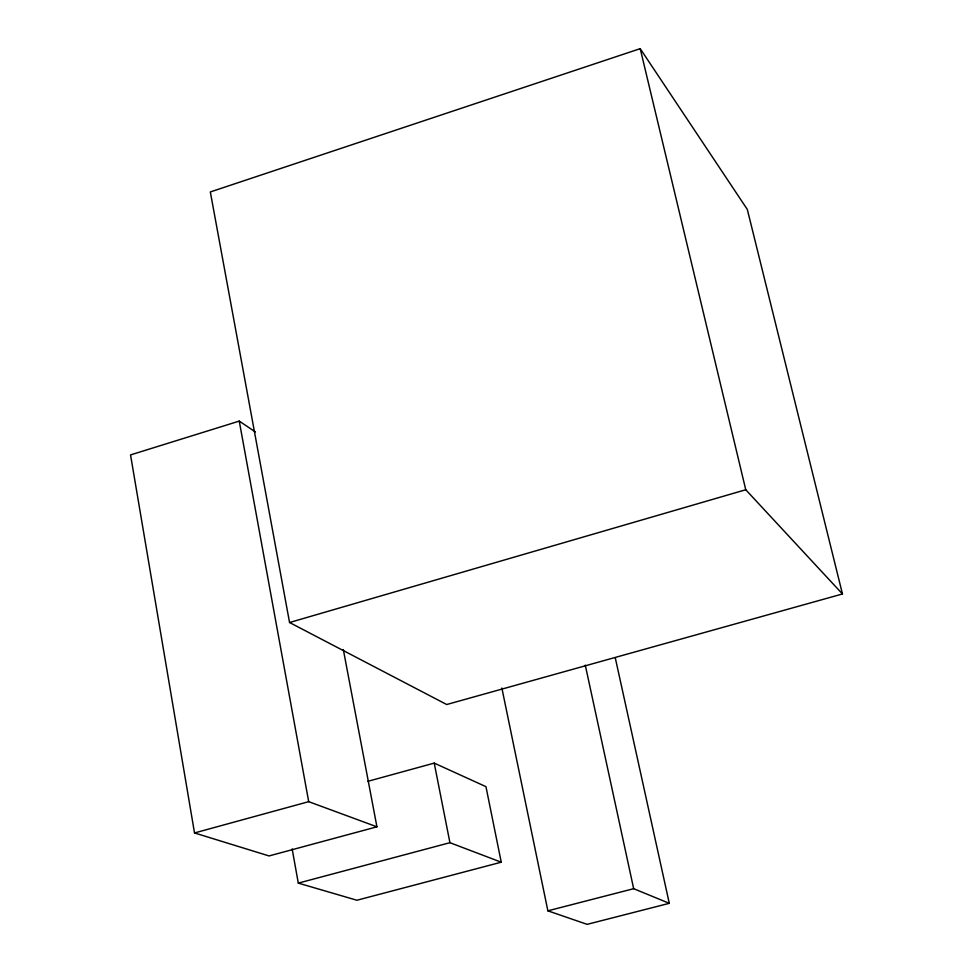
<?xml version="1.0" encoding="UTF-8"?>
<svg xmlns="http://www.w3.org/2000/svg" width="973" height="973" viewBox="0 0 973 973"><rect width="100%" height="100%" fill="white"/><g stroke="black" fill="none" stroke-linecap="round" stroke-linejoin="round"><path stroke-width="1.46" d="M640.21 48.65L210.326 191.949L289.553 622.513L446.704 704.525L842.46 593.968L747.325 209.45L640.21 48.65L745.756 489.747L842.46 593.968M255.413 431.951L239.249 421.102L130.54 454.914L194.515 832.949L269.047 855.936L376.928 826.819L343.323 649.563M289.553 622.513L745.756 489.747M367.818 781.331L434.226 763.112L485.953 786.658L501.241 862.2L356.921 900.244L298.297 883.119L292.155 848.906M194.515 832.949L308.696 801.667L376.928 826.819M298.297 883.119L449.927 842.691L501.241 862.2M501.861 688.02L547.872 910.825L633.666 888.69L669.29 903.321L615.277 657.821M669.29 903.321L587.133 924.35L547.872 910.825M585.284 665.155L633.666 888.69M434.226 763.112L449.927 842.691M239.249 421.102L308.696 801.667"/></g></svg>
